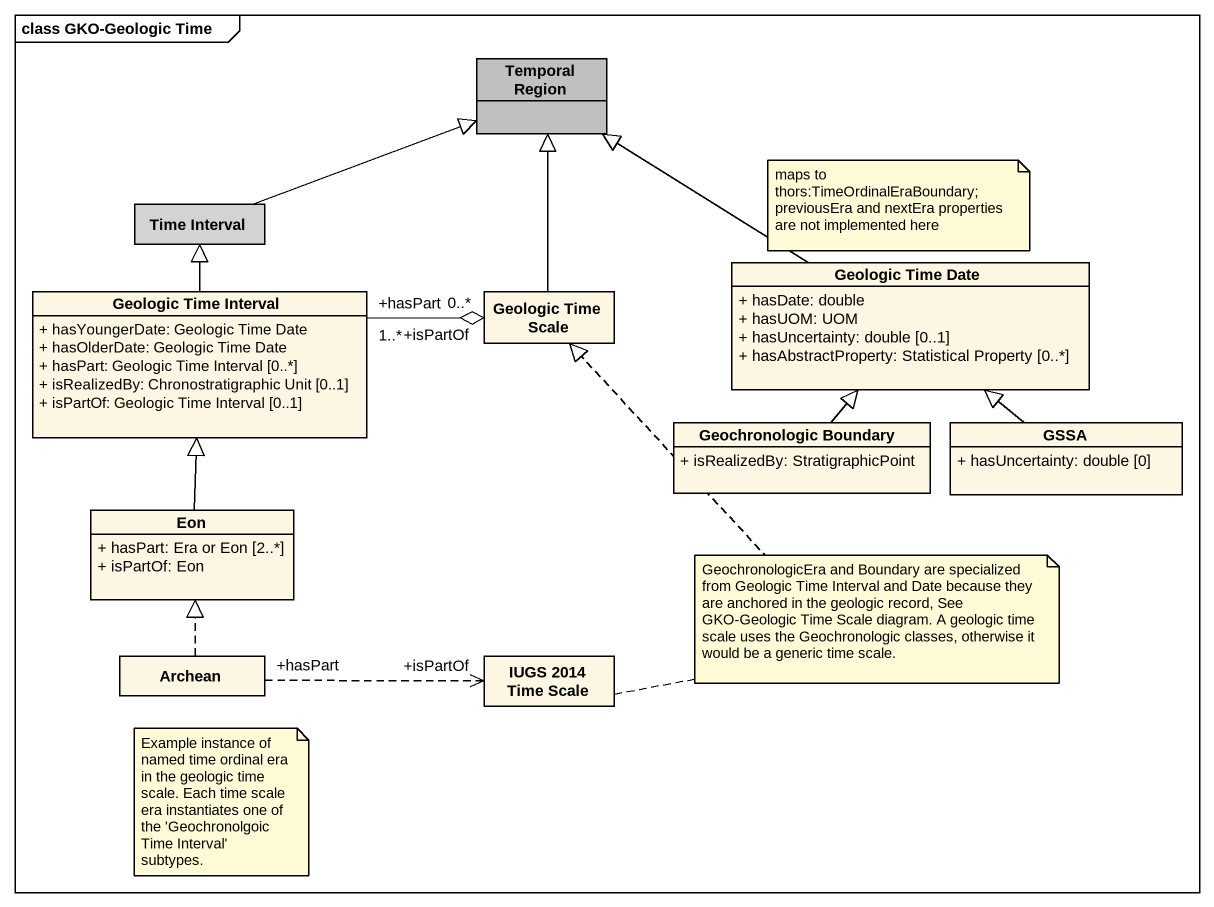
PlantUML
@startuml
mainframe class GKO-Geologic Time
hide circle
hide empty members
skinparam classAttributeIconSize 0
class "Temporal Region" as Temporal_Region #C0C0C0
class "Time Interval" as Time_Interval #D3D3D3
class "Geologic Time Date" as Geologic_Time_Date {
  + hasDate: double
  + hasUOM: UOM
  + hasUncertainty: double [0..1]
  + hasAbstractProperty: Statistical Property [0..*]
}
class "Geologic Time Interval" as Geologic_Time_Interval {
  + hasYoungerDate: Geologic Time Date
  + hasOlderDate: Geologic Time Date
  + hasPart: Geologic Time Interval [0..*]
  + isRealizedBy: Chronostratigraphic Unit [0..1]
  + isPartOf: Geologic Time Interval [0..1]
}
class "Geologic Time Scale" as Geologic_Time_Scale
class "Geochronologic Boundary" as Geochronologic_Boundary {
  + isRealizedBy: StratigraphicPoint
}
class GSSA {
  + hasUncertainty: double [0]
}
class Eon {
  + hasPart: Era or Eon [2..*]
  + isPartOf: Eon
}
class Archean
class "IUGS 2014 Time Scale" as IUGS_2014_Time_Scale
Time_Interval -right-|> Temporal_Region
Geologic_Time_Date -up-|> Temporal_Region
Geologic_Time_Interval -up-|> Time_Interval
Geologic_Time_Interval "+hasPart\n1..*" -right-o "+isPartOf\n0..*" Geologic_Time_Scale
Geologic_Time_Scale -up-|> Temporal_Region
Geochronologic_Boundary -up-|> Geologic_Time_Date
GSSA -up-|> Geologic_Time_Date
Eon -up-|> Geologic_Time_Interval
Archean .up.|> Eon
Archean "+hasPart" .right.> "+isPartOf" IUGS_2014_Time_Scale
IUGS_2014_Time_Scale .up.|> Geologic_Time_Scale
note as N1
  maps to thors:TimeOrdinalEraBoundary; previousEra and nextEra properties are not implemented here
end note
note as N2
  GeochronologicEra and Boundary are specialized from Geologic Time Interval and Date because they are anchored in the geologic record, See GKO-Geologic Time Scale diagram. A geologic time scale uses the Geochronologic classes, otherwise it would be a generic time scale.
end note
note as N3
  Example instance of named time ordinal era in the geologic time scale. Each time scale era instantiates one of the 'Geochronolgoic Time Interval' subtypes.
end note
@enduml
